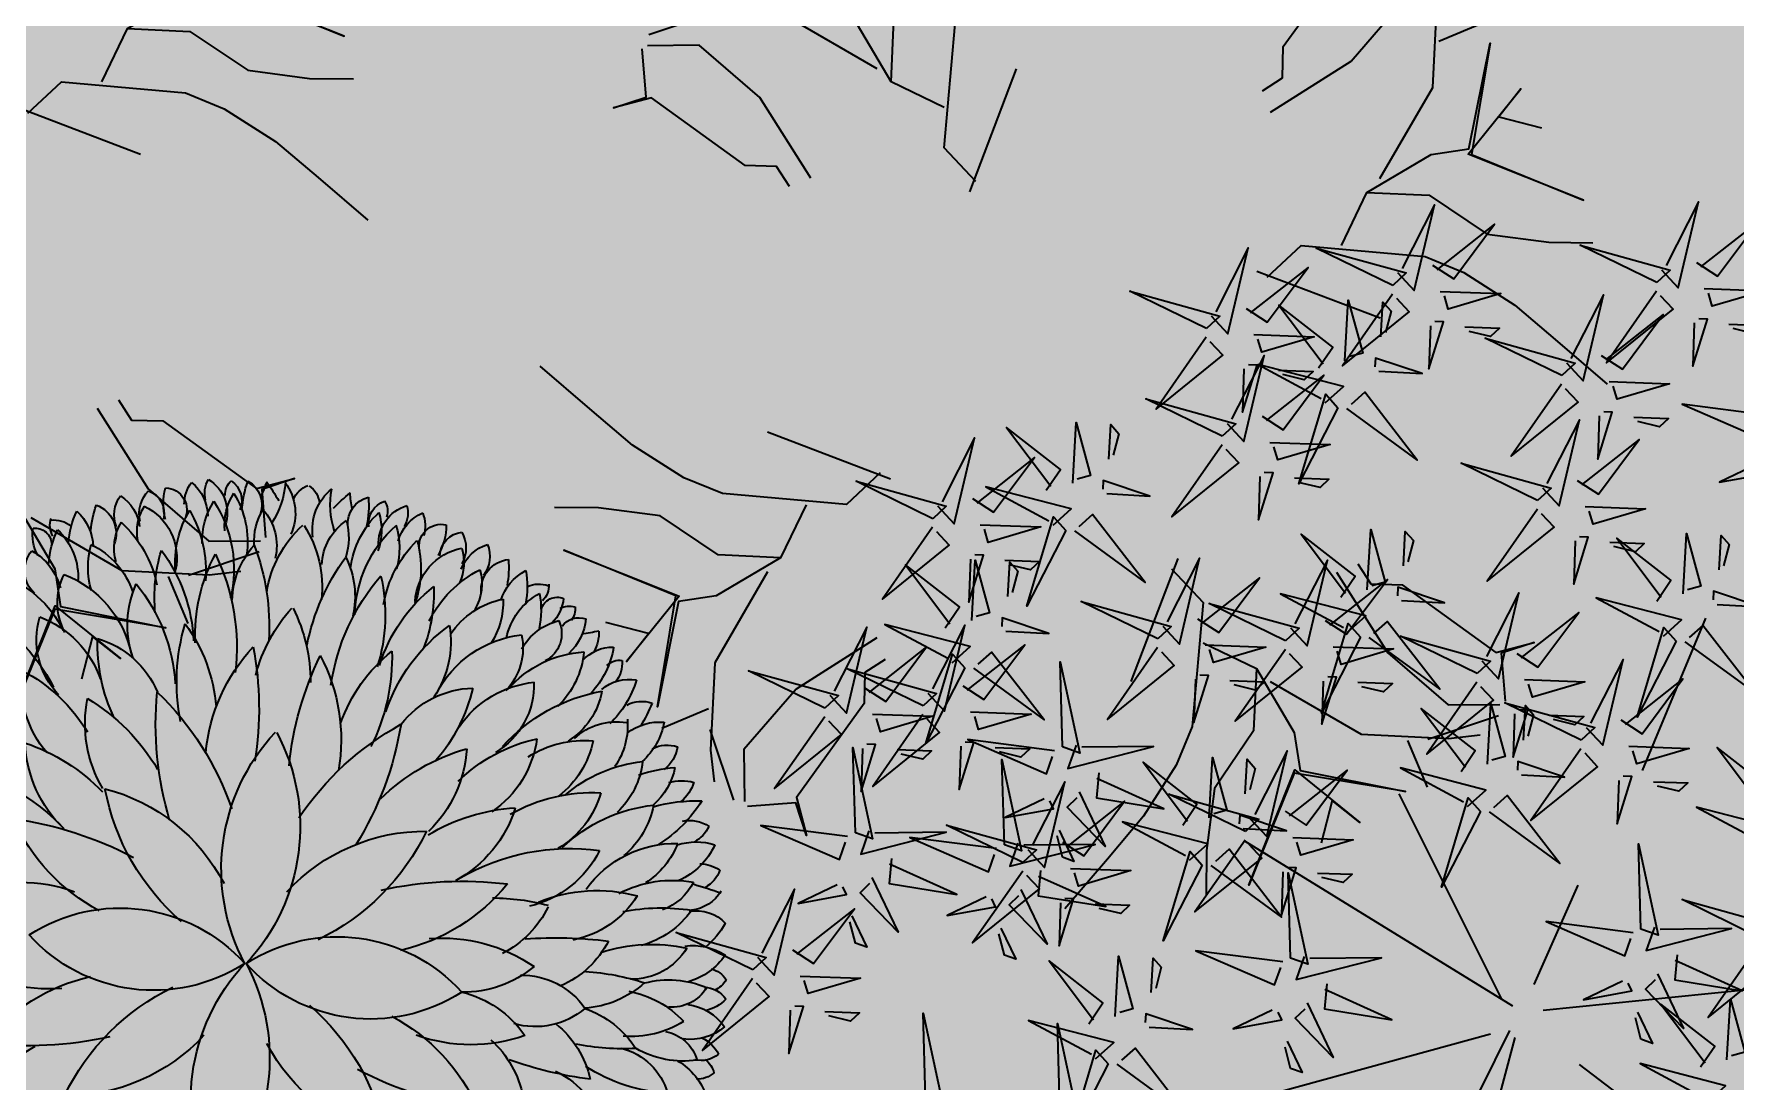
# Model space of a CAD drawing. Header units: millimetres. Extents: x -176651 to 424033, y -469666 to 486614.
# Drawn here: x 112560 to 113375, y 96889 to 97391 of the extents above; entities that cross this region are included whole.
import ezdxf

# ---------------------------------------------------------------- set-up
doc = ezdxf.new("R2010")
doc.units = ezdxf.units.MM
doc.linetypes.add('1625E_Roof Plan$0$DASHED', pattern=[0.75, 0.5, -0.25])
doc.layers.add('1625_East Villa$0$ad-Landscape', color=8, linetype='Continuous', lineweight=35)
doc.layers.add('1625_East Villa$0$ad-Verandah', color=8, linetype='Continuous')
doc.layers.add('1625E_Roof Plan$0$ad-Secondary Roof', color=8, linetype='Continuous')

# ---------------------------------------------------------------- blocks, each defined once
blk = doc.blocks.new('1625_East Villa$0$A$C7DA81DBD')
at = {"layer": '1625_East Villa$0$ad-Landscape'}
for centre, radius, start, end in [((4.785, 7.206), 1.936, 179.7315, 217.4115), ((2.914, 7.514), 1.53, 197.5905, 235.7456), ((2.076, 7.032), 0.96, 190.8581, 236.5506), ((5.216, 6.13), 1.434, 153.1598, 192.1138), ((0.833, 6.576), 0.148, 166.0967, 261.703), ((0.696, 6.233), 0.379, 53.8191, 90.9542), ((1.034, 6.365), 0.273, 35.3989, 122.1552), ((1.376, 6.791), 0.525, 201.8257, 248.0281), ((0.621, 6.286), 0.183, 51.1425, 102.0713), ((0.83, 6.411), 0.239, 166.7548, 212.3176), ((1.568, 5.764), 0.695, 38.2825, 99.3433), ((2.35, 6.667), 0.921, 193.6684, 242.8823), ((1.943, 5.613), 0.927, 41.7393, 89.8284), ((3.287, 7.022), 1.425, 199.7331, 231.7721), ((2.351, 4.995), 1.708, 20.4746, 58.3718), ((6.505, 6.477), 3.258, 180.4864, 200.1425), ((0.919, 5.641), 0.793, 85.5663, 108.0123), ((1.139, 6.73), 0.573, 215.7635, 266.3734), ((1.241, 5.774), 0.544, 53.779, 109.798), ((2.387, 5.346), 1.102, 36.0391, 80.2682), ((4.23, 6.754), 1.688, 191.0285, 218.5633), ((0.735, 5.473), 0.814, 86.7638, 107.5222), ((0.849, 6.498), 0.437, 214.7848, 261.073), ((1.985, 6.512), 0.955, 193.7428, 250.7401), ((5.367, 5.219), 1.476, 139.5678, 220.4322), ((0.597, 5.226), 0.879, 87.0026, 102.0734), ((0.677, 6.149), 0.271, 193.6546, 282.449), ((0.873, 5.388), 0.705, 65.6035, 98.753), ((1.454, 6.318), 0.727, 198.6708, 243.797), ((0.444, 5.642), 0.279, 60.3623, 119.6377), ((0.641, 6.043), 0.37, 205.3637, 256.0362), ((0.712, 5.441), 0.443, 66.5632, 113.4368), ((1.371, 6.425), 1.015, 214.6416, 251.0624), ((1.43, 4.425), 1.503, 56.8668, 84.3747), ((2.402, 6.056), 0.836, 189.3048, 239.3197), ((2.19, 4.831), 1.111, 51.6498, 93.9516), ((3.74, 6.643), 1.772, 203.4099, 232.0446), ((0.4, 5.419), 0.285, 68.3546, 126.7162), ((0.545, 5.275), 0.428, 72.4107, 114.4025), ((0.437, 5.695), 0.213, 192.8534, 276.0686), ((0.85, 5.826), 0.508, 198.3657, 274.3629), ((1.308, 4.791), 0.892, 63.9188, 106.3599), ((2.173, 6.693), 1.53, 223.1553, 259.12), ((4.521, 5.887), 1.654, 187.071, 234.8541), ((2.238, 3.734), 2.052, 33.3645, 71.7788), ((0.376, 5.482), 0.193, 174.1867, 290.596), ((0.253, 4.962), 0.544, 67.6458, 97.2834), ((0.965, 4.057), 1.427, 76.9569, 99.2549), ((1.723, 6.473), 1.411, 225.5947, 260.3414), ((0.26, 5.008), 0.314, 81.5933, 119.1651), ((0.437, 5.482), 0.386, 211.1509, 261.8872), ((0.714, 4.425), 0.914, 78.0173, 113.3144), ((1.001, 6.11), 1.065, 232.5105, 267.2521), ((4.061, 6.873), 2.589, 216.3709, 243.6204), ((1.888, 2.448), 2.891, 65.6741, 88.2579), ((0.153, 4.921), 0.235, 66.9546, 113.0454), ((0.379, 5.278), 0.348, 203.9184, 280.7874), ((0.528, 4.448), 0.678, 81.5557, 114.7052), ((1.631, 3.425), 1.771, 71.0687, 99.21), ((2.329, 6.193), 1.415, 226.1223, 258.1088), ((0.153, 4.809), 0.166, 79.3544, 130.2832), ((0.375, 4.422), 0.526, 77.3912, 114.963), ((0.955, 5.895), 1.093, 229.5217, 276.1719), ((1.238, 3.557), 1.529, 80.073, 110.392), ((1.737, 6.553), 1.873, 236.553, 269.3505), ((0.222, 3.924), 0.887, 85.5415, 102.4704), ((0.237, 5.034), 0.214, 207.1935, 284.6897), ((0.663, 5.52), 0.803, 230.6141, 270.7898), ((2.39, 3.256), 1.59, 87.8069, 125.3426), ((-0.244, 5.884), 1.285, 281.6372, 288.0005), ((0.253, 4.876), 0.238, 201.2281, 283.0029), ((0.483, 4.104), 0.567, 79.894, 113.0436), ((1.01, 4.034), 0.76, 84.1206, 124.2254), ((1.521, 6.369), 1.948, 241.1822, 266.2604), ((0.046, 5.194), 0.734, 266.4289, 296.017), ((1.191, 5.881), 1.72, 226.87, 233.5161), ((0.627, 4.946), 0.486, 221.139, 275.5703), ((1.002, 3.489), 1.009, 91.2562, 130.1055), ((1.89, 3.086), 1.423, 97.042, 124.3197), ((2.38, 7.288), 2.882, 251.6105, 271.7173), ((3.217, 2.824), 1.766, 54.4662, 125.5338), ((0.317, 4.791), 0.456, 226.0882, 286.2369), ((0.197, 4.155), 0.224, 105.3109, 151.5664), ((0.197, 4.356), 0.224, 208.4336, 254.6891)]:
    blk.add_arc(centre, radius, start, end, dxfattribs=at)
at = {"layer": '1625_East Villa$0$ad-Landscape', "color": 76}
for centre, radius, start, end in [((3.27, 6.13), 1.434, 347.8862, 26.8402), ((6.135, 4.995), 1.708, 121.6282, 159.5254), ((1.981, 6.477), 3.258, 339.8575, 359.5136), ((6.099, 5.346), 1.102, 99.7318, 143.9609), ((3.12, 5.219), 1.476, 319.5678, 40.4322), ((6.248, 3.734), 2.052, 108.2212, 146.6355), ((3.965, 5.887), 1.654, 305.1459, 352.929), ((5.27, 2.824), 1.766, 54.4662, 125.5338), ((1.002, 5.021), 1.009, 229.8945, 268.7438), ((1.89, 5.425), 1.423, 235.6803, 262.958), ((3.217, 5.686), 1.766, 234.4662, 305.5338), ((5.367, 3.292), 1.476, 139.5678, 220.4322), ((3.12, 3.292), 1.476, 319.5678, 40.4322), ((5.27, 5.686), 1.766, 234.4662, 305.5338), ((0.317, 3.72), 0.456, 73.7631, 133.9118), ((0.046, 3.316), 0.734, 63.983, 93.5711), ((0.627, 3.564), 0.486, 84.4297, 138.861), ((1.521, 2.141), 1.948, 93.7396, 118.8178), ((2.38, 1.222), 2.882, 88.2827, 108.3895), ((1.191, 2.629), 1.72, 126.4839, 133.13), ((2.39, 5.254), 1.59, 234.6574, 272.1931), ((4.061, 1.638), 2.589, 116.3796, 143.6291), ((4.521, 2.623), 1.654, 125.1459, 172.929), ((3.965, 2.623), 1.654, 7.071, 54.8541), ((-0.244, 2.626), 1.285, 71.9995, 78.3628), ((0.253, 3.634), 0.238, 76.9971, 158.7719), ((0.663, 2.99), 0.803, 89.2102, 129.3859), ((0.483, 4.407), 0.567, 246.9564, 280.106), ((1.01, 4.476), 0.76, 235.7746, 275.8794), ((1.737, 1.957), 1.873, 90.6495, 123.447), ((0.222, 4.586), 0.887, 257.5296, 274.4585), ((0.237, 3.476), 0.214, 75.3103, 152.8065), ((0.375, 4.088), 0.526, 245.037, 282.6088), ((0.955, 2.615), 1.093, 83.8281, 130.4783), ((2.329, 2.317), 1.415, 101.8912, 133.8777), ((2.238, 4.776), 2.052, 288.2212, 326.6355), ((6.248, 4.776), 2.052, 213.3645, 251.7788), ((0.153, 3.701), 0.166, 229.7168, 280.6456), ((0.379, 3.233), 0.348, 79.2126, 156.0816), ((1.001, 2.401), 1.065, 92.7479, 127.4895), ((1.238, 4.953), 1.529, 249.608, 279.927), ((0.153, 3.59), 0.235, 246.9546, 293.0454), ((0.437, 3.028), 0.386, 98.1128, 148.8491), ((0.528, 4.063), 0.678, 245.2948, 278.4443), ((1.723, 2.037), 1.411, 99.6586, 134.4053), ((2.173, 1.817), 1.53, 100.88, 136.8447), ((1.631, 5.085), 1.771, 260.79, 288.9313), ((1.888, 6.063), 2.891, 271.7421, 294.3259), ((0.26, 3.502), 0.314, 240.8349, 278.4067), ((0.376, 3.029), 0.193, 69.404, 185.8133), ((0.714, 4.085), 0.914, 246.6856, 281.9827), ((0.85, 2.685), 0.508, 85.6371, 161.6343), ((2.402, 2.454), 0.836, 120.6803, 170.6952), ((3.74, 1.868), 1.772, 127.9554, 156.5901), ((6.505, 2.033), 3.258, 159.8575, 179.5136), ((1.981, 2.033), 3.258, 0.4864, 20.1425), ((0.253, 3.548), 0.544, 262.7166, 292.3542), ((0.437, 2.816), 0.213, 83.9314, 167.1466), ((1.371, 2.086), 1.015, 108.9376, 145.3584), ((0.965, 4.454), 1.427, 260.7451, 283.0431), ((0.4, 3.092), 0.285, 233.2838, 291.6454), ((1.308, 3.719), 0.892, 253.6401, 296.0812), ((1.985, 1.998), 0.955, 109.2599, 166.2572), ((2.351, 3.515), 1.708, 301.6282, 339.5254), ((6.135, 3.515), 1.708, 200.4746, 238.3718), ((0.641, 2.468), 0.37, 103.9638, 154.6363), ((0.545, 3.235), 0.428, 245.5975, 287.5893), ((1.454, 2.193), 0.727, 116.203, 161.3292), ((1.43, 4.085), 1.503, 275.6253, 303.1332), ((2.19, 3.68), 1.111, 266.0484, 308.3502), ((4.23, 1.756), 1.688, 141.4367, 168.9715), ((0.444, 2.868), 0.279, 240.3623, 299.6377), ((0.677, 2.361), 0.271, 77.551, 166.3454), ((0.712, 3.069), 0.443, 246.5632, 293.4368), ((2.35, 1.843), 0.921, 117.1177, 166.3316), ((3.287, 1.488), 1.425, 128.2279, 160.2669), ((5.216, 2.38), 1.434, 167.8862, 206.8402), ((3.27, 2.38), 1.434, 333.1598, 12.1138), ((0.597, 3.285), 0.879, 257.9266, 272.9974), ((0.849, 2.012), 0.437, 98.927, 145.2152), ((0.873, 3.122), 0.705, 261.247, 294.3965), ((2.387, 3.165), 1.102, 279.7318, 323.9609), ((4.785, 1.304), 1.936, 142.5885, 180.2685), ((0.735, 3.038), 0.814, 252.4778, 273.2362), ((1.139, 1.78), 0.573, 93.6266, 144.2365), ((1.241, 2.736), 0.544, 250.202, 306.221), ((2.076, 1.479), 0.96, 123.4494, 169.1419), ((1.568, 2.747), 0.695, 260.6567, 321.7175), ((2.914, 0.996), 1.53, 124.2544, 162.4095), ((1.943, 2.897), 0.927, 270.1716, 318.2607), ((3.296, 2.438), 0.953, 312.2631, 353.7786), ((5.19, 2.438), 0.953, 186.2214, 227.7369), ((0.83, 2.1), 0.239, 147.6824, 193.2452), ((0.919, 2.869), 0.793, 251.9877, 274.4337), ((1.376, 1.72), 0.525, 111.9719, 158.1743), ((3.802, 1.234), 1.463, 142.928, 175.4603), ((5.353, 1.927), 1.983, 172.8697, 187.1303), ((0.621, 2.224), 0.183, 257.9287, 308.8575), ((0.833, 1.935), 0.148, 98.297, 193.9033), ((0.696, 2.278), 0.379, 269.0458, 306.1809), ((1.034, 2.146), 0.273, 237.8448, 324.6011), ((2.796, 1.441), 0.898, 139.4924, 177.6991), ((3.099, 2.555), 0.928, 288.9495, 325.0834), ((5.387, 2.555), 0.928, 214.9166, 251.0505), ((0.918, 1.817), 0.17, 143.7235, 189.2863), ((0.789, 1.953), 0.168, 256.8191, 300.1098), ((1.025, 1.718), 0.186, 119.0055, 191.7638), ((1.155, 2.454), 0.795, 268.4481, 307.5281), ((2.546, 2.176), 0.932, 288.9915, 338.9853), ((7.132, 1.113), 3.502, 167.9948, 180.0176), ((4.696, 1.741), 0.676, 171.3917, 227.835), ((3.79, 1.741), 0.676, 312.165, 8.6083), ((1.354, 1.113), 3.502, 359.9824, 12.0052), ((0.856, 2.168), 0.488, 268.4011, 309.1706), ((-0.468, 2.075), 1.496, 339.5864, 345.4463), ((1.411, 1.368), 0.356, 124.2819, 173.793), ((1.43, 2.103), 0.645, 272.2183, 320.8436), ((1.841, 2.296), 0.821, 274.0733, 314.8771), ((3.23, 0.731), 1.242, 131.6019, 166.473), ((2.218, 2.186), 0.846, 278.5709, 321.5072), ((4.538, 1.094), 1.349, 149.987, 187.7695), ((0.988, 1.948), 0.399, 262.2727, 289.059), ((1.038, 2.165), 0.759, 271.415, 306.1567), ((2.244, 1.223), 0.544, 129.3196, 181.7514), ((3.755, 0.533), 1.408, 129.2482, 165.9132), ((1.314, 1.322), 0.15, 126.1904, 182.5297), ((1.218, 1.585), 0.274, 258.7338, 302.0246), ((1.689, 1.185), 0.372, 132.039, 182.3981), ((1.188, 2.023), 0.863, 278.6128, 308.9762), ((3.664, 0.51), 0.974, 118.3444, 173.5331), ((2.838, 1.701), 0.868, 294.7161, 341.3122), ((3.329, 1.932), 0.874, 290.1808, 328.5951), ((5.157, 1.932), 0.874, 211.4049, 249.8192), ((5.648, 1.701), 0.868, 198.6878, 245.2839), ((1.785, 1.06), 0.289, 145.3594, 190.9222), ((1.808, 1.831), 0.643, 257.6145, 296.9239), ((5.983, 1.131), 2.067, 175.9521, 190.6786), ((3.367, 1.426), 0.895, 310.7887, 348.0381), ((5.119, 1.426), 0.895, 191.9619, 229.2113), ((2.503, 1.131), 2.067, 349.3214, 4.0479), ((1.197, 2.251), 1.281, 283.7152, 293.8565), ((2.115, 0.859), 0.461, 134.4168, 177.6352), ((2.035, 1.751), 0.73, 268.9494, 309.1849), ((2.347, 1.638), 0.764, 273.1884, 312.6145), ((4.032, 0.491), 1.016, 144.8498, 183.0189), ((5.053, 0.538), 1.458, 154.4442, 184.6619), ((3.433, 0.538), 1.458, 355.3381, 25.5558), ((1.621, 1.498), 0.621, 273.0667, 310.2241), ((2.137, 0.787), 0.289, 145.3594, 190.9222), ((3.329, 0.459), 1.32, 153.7814, 168.0611), ((5.028, 0.458), 1.765, 161.3885, 181.2452), ((1.84, 1.061), 0.329, 272.3146, 313.7549), ((2.004, 1.312), 0.581, 273.3251, 311.6636), ((2.551, 0.604), 0.41, 156.3892, 187.6723), ((3.777, 0.304), 1.488, 157.2926, 174.0275), ((1.799, 1.555), 1.205, 294.4744, 320.3824), ((2.519, 1.333), 0.735, 283.908, 319.6134), ((2.873, 1.146), 0.824, 298.2203, 336.7804), ((3.37, 0.942), 0.57, 293.7313, 353.3277), ((4.915, 0.921), 0.873, 183.0038, 219.6059), ((3.571, 0.921), 0.873, 320.3941, 356.9962), ((5.116, 0.942), 0.57, 186.6723, 246.2687), ((2.085, 0.901), 0.356, 279.6308, 313.1371), ((2.791, 0.504), 0.311, 161.2129, 206.1809), ((3.209, 0.386), 0.552, 154.5471, 189.5144), ((2.86, 0.9), 0.488, 288.8174, 332.5625), ((4.728, 0.43), 0.838, 157.7226, 195.8673), ((3.759, 0.43), 0.838, 344.1327, 22.2774), ((2.422, 0.656), 0.302, 287.3992, 323.6788), ((2.484, 0.892), 0.625, 286.9117, 328.7423), ((3.777, 0.53), 0.359, 293.7056, 356.9487), ((4.71, 0.53), 0.359, 183.0513, 246.2944), ((3.19, 0.367), 0.343, 173.8947, 205.1777), ((2.828, 0.485), 0.269, 281.0401, 324.9578), ((10.109, 1.582), 7.168, 189.1667, 191.2403), ((2.916, 0.511), 0.358, 294.3218, 345.6204), ((3.602, 0.331), 0.342, 161.3254, 219.8207), ((4.101, 0.3), 0.535, 164.7932, 204.8095), ((3.338, 0.614), 0.606, 297.2695, 335.9728), ((4.567, 0.35), 0.477, 180.4376, 227.2613), ((3.92, 0.35), 0.477, 312.7387, 359.5624), ((5.149, 0.614), 0.606, 204.0272, 242.7305), ((3.063, 0.802), 0.743, 291.8594, 312.9677), ((3.977, 0.209), 0.225, 186.241, 229.1557), ((4.147, 0.193), 0.227, 172.7272, 229.0665), ((3.83, 0.275), 0.305, 303.605, 342.9027), ((4.657, 0.275), 0.305, 197.0973, 236.395), ((4.339, 0.193), 0.227, 310.9335, 7.2728), ((4.509, 0.209), 0.225, 310.8443, 353.759), ((3.752, 0.239), 0.214, 291.17, 329.5844), ((4.734, 0.239), 0.214, 210.4156, 248.83)]:
    blk.add_arc(centre, radius, start, end, dxfattribs=at)
blk = doc.blocks.new('1625_East Villa$0$A$C06C421F0')
at = {"layer": '1625_East Villa$0$ad-Landscape'}
for points in [[(359.9, 366.5, 36, 14.4, 0), (421.2, 431.5, 14.4, 0.72, 0), (487.4, 441.9, 0, 0, 0), (448, 441.9, 0, 0, 0), (472.5, 524.2, 0, 0, 0), (467.7, 541.4, 0, 0, 0), (379.6, 599.7, 0, 0, 0), (404.1, 579.3, 0, 0, 0), (359.9, 575.7, 0, 0, 0), (404.1, 579.3, 0, 0, 0), (467.7, 541.4, 0, 0, 0), (433.5, 648, 0, 0, 0), (482.5, 692.3, 0, 0, 0), (430.9, 648, 0, 0, 0), (418.6, 692.3, 0, 0, 0), (426.1, 713.1, 0, 0, 0), (413.8, 692.3, 0, 0, 0), (372.2, 716.3, 0, 0, 0), (413.8, 692.3, 0, 0, 0), (323.1, 719.9, 0, 0, 0)], [(353.4, 359.9, 36, 14.4, 0), (288.3, 421.2, 14.4, 0.72, 0), (277.9, 487.4, 0, 0, 0), (277.9, 448, 0, 0, 0), (195.7, 472.5, 0, 0, 0), (178.5, 467.7, 0, 0, 0), (120.2, 379.6, 0, 0, 0), (140.6, 404.1, 0, 0, 0), (144.2, 359.9, 0, 0, 0), (140.6, 404.1, 0, 0, 0), (178.5, 467.7, 0, 0, 0), (71.9, 433.5, 0, 0, 0), (27.6, 482.5, 0, 0, 0), (71.9, 430.9, 0, 0, 0), (27.6, 418.6, 0, 0, 0), (6.8, 426.1, 0, 0, 0), (27.6, 413.8, 0, 0, 0), (3.6, 372.2, 0, 0, 0), (27.6, 413.8, 0, 0, 0), (0, 323.1, 0, 0, 0)], [(366.5, 360, 36, 14.4, 0), (431.5, 298.7, 14.4, 0.72, 0), (441.9, 232.5, 0, 0, 0), (441.9, 271.9, 0, 0, 0), (524.2, 247.4, 0, 0, 0), (541.4, 252.2, 0, 0, 0), (599.7, 340.3, 0, 0, 0), (579.3, 315.8, 0, 0, 0), (575.7, 360, 0, 0, 0), (579.3, 315.8, 0, 0, 0), (541.4, 252.2, 0, 0, 0), (648, 286.4, 0, 0, 0), (692.3, 237.4, 0, 0, 0), (648, 289, 0, 0, 0), (692.3, 301.2, 0, 0, 0), (713.1, 293.8, 0, 0, 0), (692.3, 306.1, 0, 0, 0), (716.3, 347.7, 0, 0, 0), (692.3, 306.1, 0, 0, 0), (719.9, 396.8, 0, 0, 0)], [(360, 353.4, 36, 14.4, 0), (298.7, 288.3, 14.4, 0.72, 0), (232.5, 277.9, 0, 0, 0), (271.9, 277.9, 0, 0, 0), (247.4, 195.7, 0, 0, 0), (252.2, 178.5, 0, 0, 0), (340.3, 120.2, 0, 0, 0), (315.8, 140.6, 0, 0, 0), (360, 144.2, 0, 0, 0), (315.8, 140.6, 0, 0, 0), (252.2, 178.5, 0, 0, 0), (286.4, 71.9, 0, 0, 0), (237.4, 27.6, 0, 0, 0), (289, 71.9, 0, 0, 0), (301.2, 27.6, 0, 0, 0), (293.8, 6.8, 0, 0, 0), (306.1, 27.6, 0, 0, 0), (347.7, 3.6, 0, 0, 0), (306.1, 27.6, 0, 0, 0), (396.8, 0, 0, 0, 0)]]:
    blk.add_lwpolyline(points, format="xyseb", dxfattribs=at)
for points in [[(277.9, 479.9), (254, 499.6), (250.4, 582.9), (257.6, 610), (274.8, 646.8), (295.1, 678.4), (319.1, 715.2)], [(250.4, 526.4), (212.9, 538.7), (209.3, 580.3), (230, 622.2), (230, 663.9), (226.4, 693.2)], [(460.3, 565.3), (472.5, 575.7), (470.3, 596.5), (507.1, 664.7), (497, 689.2), (507.1, 668.4), (538.7, 675.1)], [(212.9, 538.7), (182.1, 578), (174.9, 602.6), (103, 607.4), (178.5, 604.8), (198.9, 683.2), (178.5, 602.6), (130.6, 631.9), (151, 619.7), (154.6, 649)], [(467.7, 551.8), (516.7, 592.9), (546.1, 637.6), (541.3, 672)], [(546.1, 517.4), (573.2, 582.5), (568.4, 640.8), (563.2, 661.6)], [(570.6, 627.2), (548.7, 672)], [(573.2, 613.7), (602.6, 630.9)], [(538.7, 507), (578, 537.8), (602.6, 545), (607.4, 616.8), (604.8, 541.4), (683.2, 521), (602.6, 541.4), (631.9, 589.3), (619.7, 568.9), (649, 565.3)], [(106.2, 573.2), (89, 602.6)], [(202.5, 546.1), (137.4, 573.2), (79.1, 568.4), (58.3, 563.2)], [(274.8, 472.5), (295.1, 558.4)], [(154.6, 460.3), (144.2, 472.5), (123.4, 470.3), (55.1, 507.1), (30.7, 497), (51.5, 507.1), (44.7, 538.7)], [(168.1, 467.7), (127, 516.7), (82.3, 546.1), (47.9, 541.3)], [(526.4, 469.5), (538.7, 507), (580.3, 510.6), (622.2, 489.8), (663.9, 489.8), (693.2, 493.5)], [(479.9, 441.9), (499.6, 465.9), (582.9, 469.5), (610, 462.3), (646.8, 445.1), (678.4, 424.8), (715.2, 400.8)], [(472.5, 445.1), (558.4, 424.8)], [(239.9, 277.9), (220.3, 254), (137, 250.4), (109.9, 257.6), (73.1, 274.8), (41.5, 295.1), (4.7, 319.1)], [(247.4, 274.8), (161.5, 295.1)], [(551.8, 252.2), (592.9, 203.2), (637.6, 173.8), (672, 178.6)], [(565.3, 259.6), (575.7, 247.4), (596.5, 249.6), (664.7, 212.8), (689.2, 222.8), (668.4, 212.8), (675.1, 181.2)], [(193.5, 250.4), (181.2, 212.9), (139.6, 209.3), (97.6, 230), (56, 230), (26.6, 226.4)], [(441.9, 239.9), (465.9, 220.3), (469.5, 137), (462.3, 109.9), (445.1, 73.1), (424.8, 41.5), (400.8, 4.7)], [(445.1, 247.4), (424.8, 161.5)], [(181.2, 212.9), (141.8, 182.1), (117.3, 174.9), (112.5, 103), (115.1, 178.5), (36.7, 198.9), (117.3, 178.5), (88, 130.6), (100.2, 151), (70.9, 154.6)], [(173.8, 202.5), (146.7, 137.4), (151.5, 79.1), (156.7, 58.3)], [(469.5, 193.5), (507, 181.2), (510.6, 139.6), (489.8, 97.6), (489.8, 56), (493.5, 26.6)], [(507, 181.2), (537.8, 141.8), (545, 117.3), (616.8, 112.5), (541.4, 115.1), (521, 36.7), (541.4, 117.3), (589.3, 88), (568.9, 100.2), (565.3, 70.9)], [(517.4, 173.8), (582.5, 146.7), (640.8, 151.5), (661.6, 156.7)], [(627.2, 149.3), (672, 171.2)], [(252.2, 168.1), (203.2, 127), (173.8, 82.3), (178.6, 47.9)], [(259.6, 154.6), (247.4, 144.2), (249.6, 123.4), (212.8, 55.1), (222.8, 30.7), (212.8, 51.5), (181.2, 44.7)], [(613.7, 146.7), (630.9, 117.3)], [(149.3, 92.6), (171.2, 47.9)]]:
    blk.add_lwpolyline(points, dxfattribs=at)
blk = doc.blocks.new('1625_East Villa$0$bamboo')
at = {"layer": '1625_East Villa$0$ad-Landscape', "color": 76}
for p, q in [((43.5, 73), (278.2, 631.2)), ((-12.4, 39.5), (-247.1, 564.2)), ((-23.6, 61.9), (-370, 296.3)), ((32.3, 39.5), (390, 162.3)), ((43.5, 28.4), (300.5, 61.9)), ((-57.1, 6), (-247.1, -49.8)), ((-12.4, -16.3), (-113, -440.5)), ((77, -94.4), (121.7, -172.6)), ((-470.6, -139.1), (-761.2, -217.2))]:
    blk.add_line(p, q, dxfattribs=at)
for points in [[(103.7, 1424.7), (54.4, 1572.3), (77.9, 1403.4), (103.7, 1424.7)], [(-387.8, 1356.5), (-437.1, 1504.1), (-413.6, 1335.2), (-387.8, 1356.5)], [(119.4, 1423.2), (261.4, 1496.7), (147.9, 1388.7), (126.6, 1414.5)], [(-160.7, 1284.9), (-160, 1444.8), (-116.9, 1294.1), (-149.7, 1287.2)], [(-372, 1355), (-230.1, 1428.5), (-343.6, 1320.5), (-364.9, 1346.4)], [(79.4, 1419.1), (107.8, 1384.6), (-52.4, 1368.4), (70.8, 1412)], [(-756.4, 1206.5), (-805.8, 1354.1), (-782.2, 1185.2), (-756.4, 1206.5)], [(-412.1, 1350.9), (-383.7, 1316.4), (-543.9, 1300.2), (-420.7, 1343.8)], [(-70.9, 1292.4), (-27.7, 1358.5), (-55.4, 1272.9), (-68.6, 1281.5)], [(57.7, 1357.7), (77.5, 1316.1), (-31.5, 1255.3), (64.8, 1349.1)], [(103.3, 1337.4), (92.8, 1227.4), (133.3, 1318.7), (110.4, 1328.8)], [(167.7, 1347.1), (246.3, 1339.5), (157.6, 1324.2), (159.1, 1340)], [(-415.1, 1179.2), (-464.4, 1326.8), (-440.9, 1157.9), (-415.1, 1179.2)], [(-740.7, 1205), (-598.8, 1278.5), (-712.2, 1170.5), (-733.6, 1196.4)], [(-433.8, 1289.5), (-414, 1248), (-523, 1187.1), (-426.7, 1280.9)], [(-323.8, 1278.9), (-245.2, 1271.3), (-333.9, 1256.1), (-332.4, 1271.8)], [(-169.3, 1271.7), (-323, 1296.4), (-162.4, 1238.9), (-169.3, 1271.7)], [(161.7, 1284.2), (155.7, 1221.3), (172.9, 1235.5), (168.8, 1275.6)], [(-561.9, 1157.8), (-603.1, 1137.1), (-666.2, 1244.8), (-570.4, 1150.5)], [(-500.1, 1137.3), (-534, 1108.2), (-553.5, 1268), (-507.4, 1145.8)], [(-399.4, 1177.7), (-257.4, 1251.3), (-370.9, 1143.2), (-392.2, 1169.1)], [(-388.2, 1269.3), (-398.7, 1159.2), (-358.2, 1250.5), (-381.1, 1260.6)], [(-175.7, 1247.6), (-131.9, 1256.8), (-191.9, 1107.3), (-173.4, 1236.6)], [(-92.2, 1230.9), (0.4, 1170.5), (-61.7, 1248.7), (-81.3, 1233.2)], [(-18, 1257.9), (35, 1223.4), (30.4, 1245.3), (-7, 1260.2)], [(-329.8, 1216), (-335.8, 1153.1), (-318.6, 1167.3), (-322.7, 1207.4)], [(-780.7, 1200.9), (-752.3, 1166.4), (-912.5, 1150.2), (-789.3, 1193.8)], [(-131.4, 1199.8), (-85.3, 1198.1), (-81.9, 1073.4), (-120.4, 1202.1)], [(-439.4, 1173.7), (-411, 1139.2), (-571.2, 1122.9), (-448, 1166.6)], [(-494, 1113.1), (-347.5, 1165.5), (-515.9, 1138.5), (-494, 1113.1)], [(-174.3, 1012.2), (-173.7, 1172.1), (-130.6, 1021.4), (-163.4, 1014.5)], [(-802.5, 1139.6), (-782.6, 1098), (-891.6, 1037.1), (-795.3, 1130.9)], [(-756.8, 1119.3), (-767.3, 1009.2), (-726.8, 1100.5), (-749.7, 1110.6)], [(-692.4, 1128.9), (-613.8, 1121.3), (-702.5, 1106.1), (-701, 1121.8)], [(-581.3, 1111.7), (-691.5, 1120), (-599.4, 1081.4), (-589.8, 1104.4)], [(-773.2, 987.3), (-807.1, 958.2), (-826.6, 1118), (-780.4, 995.8)], [(-461.1, 1112.3), (-441.3, 1070.7), (-550.3, 1009.8), (-454, 1103.7)], [(-495.2, 1097.3), (-418.8, 957), (-529.1, 1068.2), (-503.7, 1090.1)], [(-415.5, 1092), (-426, 981.9), (-385.5, 1073.2), (-408.4, 1083.4)], [(-365.5, 930.4), (-364.8, 1090.2), (-321.7, 939.6), (-354.5, 932.7)], [(-351.1, 1101.6), (-272.5, 1094), (-361.2, 1078.8), (-359.7, 1094.5)], [(-155.7, 961.1), (-205, 1108.7), (-181.5, 939.8), (-155.7, 961.1)], [(294.9, 1080.8), (141.2, 1105.5), (301.8, 1048), (294.9, 1080.8)], [(-698.4, 1066), (-704.4, 1003.1), (-687.2, 1017.3), (-691.3, 1057.4)], [(-570.3, 1047.5), (-576.3, 968.8), (-593.4, 1057.2), (-577.6, 1056)], [(-84.5, 1019.7), (-41.3, 1085.8), (-69, 1000.1), (-82.2, 1008.8)], [(-633.3, 1052.3), (-696.3, 1057), (-681.8, 1040.1), (-641.8, 1045)], [(-357.1, 1038.7), (-363.1, 975.8), (-345.9, 990), (-350, 1030.1)], [(-140, 959.5), (2, 1033.1), (-111.5, 925), (-132.8, 950.9)], [(-767.1, 963.1), (-620.5, 1015.5), (-788.9, 988.5), (-767.1, 963.1)], [(-183, 999), (-336.7, 1023.7), (-176.1, 966.2), (-183, 999)], [(-275.7, 937.9), (-232.5, 1004), (-260.1, 918.3), (-273.4, 927)], [(-189.3, 974.8), (-145.6, 984), (-205.5, 834.6), (-187, 963.9)], [(-105.9, 958.2), (-13.2, 897.8), (-75.4, 976), (-94.9, 960.5)], [(-31.6, 985.2), (21.3, 950.7), (16.7, 972.5), (-20.7, 987.5)], [(-768.3, 947.3), (-691.9, 807), (-802.2, 918.2), (-776.8, 940.1)], [(-374.1, 917.2), (-527.8, 941.9), (-367.2, 884.4), (-374.1, 917.2)], [(-180, 955.5), (-151.6, 921), (-311.8, 904.8), (-188.6, 948.4)], [(-592.6, 770.2), (-641.9, 917.8), (-618.4, 748.9), (-592.6, 770.2)], [(-380.5, 893), (-336.7, 902.2), (-396.6, 752.7), (-378.2, 882.1)], [(-222.7, 903.4), (-169.8, 868.9), (-174.4, 890.7), (-211.8, 905.7)], [(-145, 927.1), (-99, 925.4), (-95.6, 800.6), (-134.1, 929.4)], [(182.5, 782.8), (148.6, 753.6), (129.1, 913.5), (175.2, 791.2)], [(-297, 876.4), (-204.4, 816), (-266.5, 894.2), (-286.1, 878.7)], [(-201.7, 894.1), (-181.9, 852.5), (-290.9, 791.6), (-194.6, 885.5)], [(-156.1, 873.8), (-166.6, 763.7), (-126.1, 855), (-149, 865.2)], [(-91.7, 883.5), (-13.1, 875.8), (-101.8, 860.6), (-100.3, 876.4)], [(120.7, 803.3), (79.5, 782.6), (16.5, 890.3), (112.2, 796)], [(-576.8, 768.6), (-434.9, 842.2), (-548.4, 734.1), (-569.7, 760)], [(-336.2, 845.3), (-290.1, 843.6), (-286.7, 718.8), (-325.2, 847.6)], [(281.2, 835.4), (127.5, 860.1), (288.1, 802.6), (281.2, 835.4)], [(-97.7, 820.6), (-103.7, 757.7), (-86.5, 771.9), (-90.6, 811.9)], [(188.6, 758.6), (335.2, 810.9), (166.8, 784), (188.6, 758.6)], [(-199.8, 660.1), (-233.7, 630.9), (-253.2, 790.8), (-207, 668.5)], [(-959.1, 700.5), (-817.2, 774), (-930.7, 666), (-952, 691.8)], [(-616.9, 764.6), (-588.5, 730.1), (-748.7, 713.9), (-625.5, 757.5)], [(-261.6, 680.5), (-302.7, 659.9), (-365.8, 767.6), (-270, 673.2)], [(101.4, 757.2), (-8.9, 765.5), (83.2, 726.9), (92.9, 749.9)], [(187.4, 742.8), (263.8, 602.4), (153.5, 713.7), (178.9, 735.5)], [(-638.6, 703.2), (-618.8, 661.6), (-727.8, 600.7), (-631.5, 694.6)], [(-619.9, 538.4), (-669.2, 686), (-645.7, 517), (-619.9, 538.4)], [(-528.6, 692.6), (-450, 684.9), (-538.7, 669.7), (-537.2, 685.5)], [(-264.9, 565.6), (-314.3, 713.2), (-290.7, 544.3), (-264.9, 565.6)], [(-193.7, 635.8), (-47.1, 688.2), (-215.5, 661.2), (-193.7, 635.8)], [(49.3, 697.7), (-13.7, 702.5), (0.8, 685.5), (40.8, 690.4)], [(112.3, 693), (106.3, 614.2), (89.3, 702.6), (105, 701.5)], [(-593, 682.9), (-603.5, 572.8), (-563, 664.1), (-585.9, 674.3)], [(-534.6, 629.7), (-540.6, 566.8), (-523.4, 581), (-527.5, 621)], [(-280.9, 634.5), (-391.2, 642.7), (-299.1, 604.1), (-289.4, 627.2)], [(-249.2, 564.1), (-107.3, 637.7), (-220.7, 529.6), (-242.1, 555.5)], [(-37.8, 466.8), (-37.2, 626.6), (5.9, 476), (-26.9, 469.1)], [(-604.1, 536.8), (-462.2, 610.4), (-575.7, 502.3), (-597, 528.2)], [(-194.9, 620.1), (-118.4, 479.7), (-228.8, 591), (-203.4, 612.8)], [(-289.2, 560), (-260.8, 525.6), (-421, 509.3), (-297.8, 552.9)], [(-333, 575), (-396, 579.7), (-381.4, 562.8), (-341.5, 567.7)], [(-270, 570.3), (-276, 491.5), (-293, 579.9), (-277.2, 578.7)], [(-712.1, 448.7), (-753.3, 428.1), (-816.4, 535.7), (-720.6, 441.4)], [(-644.2, 532.8), (-615.8, 498.3), (-776, 482), (-652.8, 525.7)], [(-650.3, 428.2), (-684.2, 399.1), (-703.7, 559), (-657.6, 436.7)], [(52, 474.3), (95.2, 540.4), (67.5, 454.7), (54.3, 463.3)], [(-311, 498.7), (-291.1, 457.1), (-400.1, 396.2), (-303.9, 490)], [(-665.9, 471.4), (-646.1, 429.8), (-755.1, 368.9), (-658.8, 462.8)], [(-265.3, 478.4), (-275.8, 368.3), (-235.4, 459.6), (-258.2, 469.8)], [(-200.9, 488), (-122.3, 480.4), (-211, 465.2), (-209.5, 480.9)], [(-46.5, 453.6), (-200.1, 478.3), (-39.6, 420.8), (-46.5, 453.6)], [(-644.2, 404), (-497.6, 456.4), (-666, 429.4), (-644.2, 404)], [(-620.3, 451.1), (-630.8, 341), (-590.3, 432.3), (-613.2, 442.5)], [(-555.9, 460.7), (-477.3, 453.1), (-566, 437.9), (-564.5, 453.6)], [(-52.8, 429.4), (-9, 438.6), (-69, 289.1), (-50.5, 418.5)], [(104.9, 439.8), (157.9, 405.3), (153.3, 427.1), (115.9, 442.1)], [(-731.5, 402.7), (-841.7, 410.9), (-749.6, 372.3), (-739.9, 395.4)], [(-206.9, 425.1), (-212.9, 362.2), (-195.7, 376.4), (-199.8, 416.5)], [(30.7, 412.7), (123.3, 352.4), (61.2, 430.6), (41.6, 415)], [(-645.4, 388.3), (-569, 247.9), (-679.3, 359.1), (-653.9, 381)], [(-561.9, 397.8), (-567.9, 334.9), (-550.7, 349.1), (-554.8, 389.2)], [(-8.5, 381.7), (37.5, 380), (40.9, 255.2), (2.4, 384)], [(-783.5, 343.2), (-846.5, 347.9), (-832, 331), (-792, 335.9)], [(-720.5, 338.5), (-726.5, 259.7), (-743.5, 348.1), (-727.8, 346.9)], [(-606.2, 183.8), (-655.6, 331.4), (-632, 162.5), (-606.2, 183.8)], [(-363.6, 169.2), (-397.5, 140), (-417, 299.9), (-370.9, 177.6)], [(-590.5, 182.3), (-448.6, 255.9), (-562, 147.8), (-583.4, 173.7)], [(-425.4, 189.6), (-466.6, 169), (-529.7, 276.7), (-433.9, 182.4)], [(-918.2, 114.1), (-776.2, 187.7), (-889.7, 79.6), (-911, 105.5)], [(-357.5, 145), (-210.9, 197.3), (-379.3, 170.3), (-357.5, 145)], [(-630.5, 178.2), (-602.1, 143.7), (-762.3, 127.5), (-639.2, 171.1)], [(-510.6, -20.7), (-560, 126.9), (-536.5, -42), (-510.6, -20.7)], [(-444.7, 143.6), (-555, 151.8), (-462.9, 113.3), (-453.2, 136.3)], [(-358.7, 129.2), (-282.3, -11.2), (-392.6, 100.1), (-367.2, 121.9)], [(-652.3, 116.9), (-632.5, 75.3), (-741.4, 14.4), (-645.2, 108.2)], [(-606.6, 96.6), (-617.1, -13.5), (-576.7, 77.8), (-599.5, 88)], [(-542.2, 106.2), (-463.6, 98.6), (-552.3, 83.4), (-550.8, 99.1)], [(-496.8, 84.1), (-559.8, 88.8), (-545.3, 71.9), (-505.3, 76.8)], [(-433.8, 79.4), (-439.8, 0.6), (-456.8, 89), (-441.1, 87.9)], [(-494.9, -22.2), (-353, 51.3), (-466.5, -56.7), (-487.8, -30.9)], [(-535, -26.3), (-506.5, -60.8), (-666.8, -77), (-543.6, -33.4)], [(-174.3, -160.5), (-173.7, -0.6), (-130.6, -151.3), (-163.4, -158.2)], [(-84.5, -153), (-41.3, -86.9), (-69, -172.5), (-82.2, -163.9)], [(-511, -108), (-521.6, -218), (-481.1, -126.7), (-503.9, -116.6)], [(-446.7, -98.3), (-368, -105.9), (-456.8, -121.2), (-455.3, -105.4)], [(-183, -173.7), (-336.7, -149), (-176.1, -206.5), (-183, -173.7)], [(-452.7, -161.2), (-458.7, -224.1), (-441.4, -209.9), (-445.5, -169.8)], [(-31.6, -187.5), (21.3, -222), (16.7, -200.1), (-20.7, -185.2)], [(-189.3, -197.8), (-145.6, -188.6), (-205.5, -338.1), (-187, -208.8)], [(-105.9, -214.5), (-13.2, -274.9), (-75.4, -196.7), (-94.9, -212.2)], [(114.3, -335.4), (80.4, -364.5), (60.9, -204.6), (107, -326.9)], [(-363.6, -376.3), (-397.5, -405.4), (-417, -245.5), (-370.9, -367.8)], [(-196.6, -388.9), (-246, -241.3), (-222.5, -410.2), (-196.6, -388.9)], [(-145, -245.6), (-99, -247.3), (-95.6, -372), (-134.1, -243.3)], [(52.5, -314.9), (11.3, -335.6), (-51.8, -227.9), (44, -322.2)], [(-425.4, -355.8), (-466.6, -376.5), (-529.7, -268.8), (-433.9, -363.1)], [(-180.9, -390.4), (-39, -316.9), (-152.5, -424.9), (-173.8, -399)], [(33.1, -361), (-77.2, -352.7), (14.9, -391.3), (24.6, -368.2)]]:
    blk.add_lwpolyline(points, dxfattribs=at)
at = {"layer": '1625_East Villa$0$ad-Landscape', "color": 62}
for points in [[(-835, 1007.8), (-876.2, 987.1), (-939.2, 1094.8), (-843.4, 1000.5)], [(-854.3, 961.7), (-964.6, 970), (-872.5, 931.4), (-862.8, 954.4)], [(-1166, 756.5), (-1215.3, 904.1), (-1191.8, 735.2), (-1166, 756.5)], [(-906.4, 902.3), (-969.4, 907), (-954.8, 890.1), (-914.9, 895)], [(-843.4, 897.5), (-849.4, 818.8), (-866.4, 907.2), (-850.7, 906)], [(-974.8, 702), (-1024.2, 849.6), (-1000.7, 680.7), (-974.8, 702)], [(-1150.2, 755), (-1008.3, 828.6), (-1121.8, 720.5), (-1143.1, 746.4)], [(-1190.3, 750.9), (-1161.9, 716.5), (-1322.1, 700.2), (-1198.9, 743.8)], [(-1212, 689.6), (-1192.2, 648), (-1301.2, 587.1), (-1204.9, 680.9)], [(-999.2, 696.4), (-970.7, 661.9), (-1131, 645.7), (-1007.8, 689.3)], [(-1166.4, 669.3), (-1176.9, 559.2), (-1136.4, 650.5), (-1159.3, 660.7)], [(-1059.9, 523.7), (-1093.8, 494.6), (-1113.3, 654.4), (-1067.1, 532.2)], [(-1102, 678.9), (-1023.4, 671.3), (-1112.1, 656.1), (-1110.6, 671.8)], [(-1121.7, 544.2), (-1162.9, 523.5), (-1225.9, 631.2), (-1130.2, 536.9)], [(-1020.9, 635), (-1001.1, 593.4), (-1110, 532.6), (-1013.8, 626.4)], [(-910.8, 624.4), (-832.2, 616.8), (-921, 601.5), (-919.5, 617.3)], [(-1108, 616), (-1114, 553.1), (-1096.8, 567.3), (-1100.9, 607.4)], [(-975.2, 614.7), (-985.8, 504.7), (-945.3, 596), (-968.1, 606.1)], [(-1288.8, 429.3), (-1338.2, 576.9), (-1314.7, 408), (-1288.8, 429.3)], [(-916.9, 561.5), (-922.9, 498.6), (-905.6, 512.8), (-909.7, 552.9)], [(-1053.8, 499.5), (-907.2, 551.9), (-1075.6, 524.9), (-1053.8, 499.5)], [(-1273.1, 427.7), (-1131.2, 501.3), (-1244.7, 393.3), (-1266, 419.1)], [(-1141, 498.1), (-1251.3, 506.4), (-1159.2, 467.8), (-1149.5, 490.8)], [(-1055, 483.7), (-978.6, 343.4), (-1088.9, 454.6), (-1063.5, 476.4)], [(-1193.1, 438.6), (-1256.1, 443.4), (-1241.5, 426.4), (-1201.6, 431.4)], [(-1130.1, 433.9), (-1136.1, 355.2), (-1153.1, 443.6), (-1137.4, 442.4)], [(-1313.2, 423.7), (-1284.7, 389.2), (-1445, 373), (-1321.8, 416.6)], [(-1334.9, 362.3), (-1315.1, 320.7), (-1424, 259.8), (-1327.8, 353.7)], [(-1289.2, 342), (-1299.8, 231.9), (-1259.3, 323.3), (-1282.1, 333.4)], [(-1224.9, 351.7), (-1146.2, 344), (-1235, 328.8), (-1233.5, 344.6)], [(-1230.9, 288.8), (-1236.9, 225.9), (-1219.6, 240.1), (-1223.8, 280.1)], [(-1166, 102), (-1215.3, 249.6), (-1191.8, 80.7), (-1166, 102)], [(-933.9, 115.6), (-983.2, 263.3), (-959.7, 94.3), (-933.9, 115.6)], [(-1150.2, 100.5), (-1008.3, 174), (-1121.8, 66), (-1143.1, 91.9)], [(-1357.1, -48), (-1406.5, 99.6), (-1382.9, -69.3), (-1357.1, -48)], [(-1190.3, 96.4), (-1161.9, 61.9), (-1322.1, 45.7), (-1198.9, 89.3)], [(-958.2, 110.1), (-929.8, 75.6), (-1090, 59.3), (-966.8, 103)], [(-1212, 35.1), (-1192.2, -6.5), (-1301.2, -67.4), (-1204.9, 26.4)], [(-979.9, 48.7), (-960.1, 7.1), (-1069.1, -53.8), (-972.8, 40.1)], [(-869.9, 38), (-791.3, 30.4), (-880, 15.2), (-878.5, 30.9)], [(-548.2, 43.3), (-554.2, -19.6), (-537, -5.4), (-541.1, 34.7)], [(-1341.4, -49.5), (-1199.5, 24), (-1312.9, -84), (-1334.3, -58.1)], [(-1166.4, 14.8), (-1176.9, -95.3), (-1136.4, -4), (-1159.3, 6.1)], [(-1102, 24.4), (-1023.4, 16.8), (-1112.1, 1.6), (-1110.6, 17.3)], [(-934.3, 28.4), (-944.8, -81.7), (-904.3, 9.6), (-927.2, 19.8)], [(-875.9, -24.9), (-881.9, -87.8), (-864.7, -73.6), (-868.8, -33.5)], [(-718.6, -144.5), (-752.5, -173.6), (-772, -13.7), (-725.8, -136)], [(-1381.4, -53.6), (-1353, -88.1), (-1513.2, -104.3), (-1390.1, -60.7)], [(-1108, -38.5), (-1114, -101.4), (-1096.8, -87.2), (-1100.9, -47.1)], [(-780.4, -124), (-821.5, -144.7), (-884.6, -37), (-788.8, -131.3)], [(-556.7, -87.7), (-536.9, -129.3), (-645.8, -190.1), (-549.6, -96.3)], [(-1403.2, -114.9), (-1383.3, -156.5), (-1492.3, -217.4), (-1396.1, -123.6)], [(-1143.7, -283.2), (-1143, -123.3), (-1099.9, -274), (-1132.7, -280.9)], [(-712.5, -168.7), (-565.9, -116.3), (-734.3, -143.3), (-712.5, -168.7)], [(-1357.5, -135.2), (-1368, -245.3), (-1327.6, -154), (-1350.4, -143.9)], [(-1293.1, -125.6), (-1214.5, -133.2), (-1303.2, -148.4), (-1301.7, -132.7)], [(-799.7, -170.1), (-910, -161.8), (-817.9, -200.4), (-808.2, -177.3)], [(-713.7, -184.4), (-637.3, -324.8), (-747.6, -213.6), (-722.2, -191.7)], [(-1299.1, -188.5), (-1305.1, -251.4), (-1287.9, -237.2), (-1292, -197.1)], [(-1053.9, -275.7), (-1010.7, -209.6), (-1038.4, -295.3), (-1051.6, -286.6)], [(-851.8, -229.5), (-914.8, -224.8), (-900.2, -241.7), (-860.3, -236.8)], [(-788.8, -234.2), (-794.8, -313), (-811.8, -224.6), (-796, -225.8)]]:
    blk.add_lwpolyline(points, dxfattribs=at)
blk = doc.blocks.new('1625_East Villa$0$zw$959F')
at = {"transparency": 33554559}
h = blk.add_hatch(color=256, dxfattribs=at)
h.dxf.hatch_style = 1
h.set_gradient(color1=(153, 204, 0), color2=(63, 127, 0), tint=1, name='INVSPHERICAL')
h.paths.add_polyline_path([(0, -8875), (2430, -8875), (2430, -4975), (0, -4975)])
h = blk.add_hatch(dxfattribs=at)
h.set_pattern_fill('GRASS', color=74)
h.set_pattern_definition([(90, (-1096435.541, 661200.024), (-17.96051224, 17.96051224), [4.7625, -31.1585245]), (45, (-1096435.54, 661200.024), (-17.96051224, 17.96051224), [4.7625, -20.6375]), (135, (-1096435.54, 661200.024), (-17.96051224, -17.96051224), [4.7625, -20.6375])])
h.paths.add_polyline_path([(0, -8875), (2430, -8875), (2430, -4975), (0, -4975)])
at = {"xscale": -54.36482949885738, "yscale": 54.36482949885738, "zscale": 54.36482949885722, "rotation": 89.99999999999984}
blk.add_blockref('1625_East Villa$0$A$C7DA81DBD', (1613.4, -5354.48), dxfattribs=at)
at = {"layer": '1625_East Villa$0$ad-Landscape', "xscale": 0.7144563243118911, "yscale": 0.7144563243118911, "zscale": 0.7144563243118911, "rotation": 270}
for p in [(882.59, -4996.88), (1481.08, -4996.88)]:
    blk.add_blockref('1625_East Villa$0$A$C06C421F0', p, dxfattribs=at)
at = {"layer": '1625_East Villa$0$ad-Landscape', "linetype": 'Continuous', "xscale": -0.2620739326953542, "yscale": 0.2620739326953542, "zscale": 0.2620739326953535, "rotation": 89.99999999999984}
blk.add_blockref('1625_East Villa$0$bamboo', (1996.59, -5529.23), dxfattribs=at)
blk = doc.blocks.new('1625E_Roof Plan')
at = {"layer": '1625E_Roof Plan$0$ad-Secondary Roof', "linetype": '1625E_Roof Plan$0$DASHED', "ltscale": 2, "const_width": 40}
for points in [[(13950, 14220), (13138.33, 11207.5), (13950, 8195)], [(12570, 8195), (10022.5, 11207.5), (12570, 14220), (13950, 14220), (13950, 8195)]]:
    blk.add_lwpolyline(points, close=True, dxfattribs=at)
blk = doc.blocks.new('1625_East Villa')
at = {"layer": '1625_East Villa$0$ad-Verandah'}
blk.add_blockref('1625_East Villa$0$zw$959F', (12120, 13620), dxfattribs=at)
blk.add_blockref('1625E_Roof Plan', (0, 0))
blk = doc.blocks.new("All Plot's Villa Plans")
at = {"ltscale": 5, "rotation": 352.4703876422526}
blk.add_blockref('1625_East Villa', (98223.07, 90749.46), dxfattribs=at)

msp = doc.modelspace()

# ---------------------------------------------------------------- block references
at = {"ltscale": 5}
msp.add_blockref("All Plot's Villa Plans", (0, 0), dxfattribs=at)

doc.saveas('drawing.dxf')
